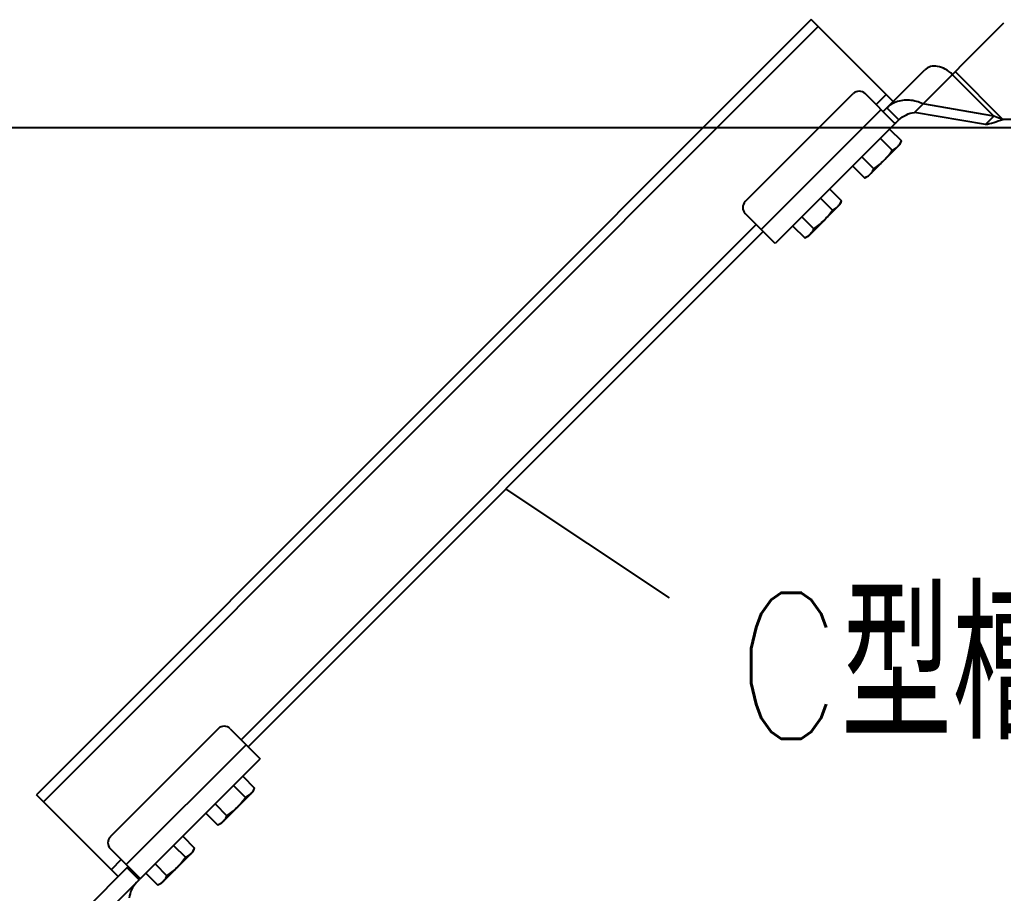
# Model space of a CAD drawing. Header units: inches. Extents: x -1293886 to -986005, y -15154 to 203628.
# Drawn here: x -1251488 to -1249803, y 85923 to 87419 of the extents above; entities that cross this region are included whole.
import ezdxf

# ---------------------------------------------------------------- set-up
doc = ezdxf.new("R2010")
doc.units = ezdxf.units.IN
doc.header["$LTSCALE"] = 100
doc.header["$MEASUREMENT"] = 0
doc.layers.add('W_DIM', color=4, linetype='Continuous')
doc.styles.get("Standard").update_dxf_attribs({"font": 'txt.shx', "bigfont": 'bzhz.shx'})
doc.dimstyles.get("Standard").update_dxf_attribs({"dimtxt": 0.18, "dimasz": 0.18, "dimexe": 0.18, "dimexo": 0.0625, "dimgap": 0.09, "dimtad": 0, "dimtih": 1, "dimtoh": 1, "dimdec": 4, "dimzin": 0, "dimdsep": 46, "dimtxsty": 'Standard', "dimcen": 0.09, "dimadec": 0, "dimazin": 0, "dimtfac": 1, "dimtdec": 4, "dimtofl": 0, "dimtmove": 0, "dimatfit": 3, "dimfxl": 0, "dimtolj": 1, "dimtzin": 0, "dimarcsym": 0})

# ---------------------------------------------------------------- blocks, each defined once
blk = doc.blocks.new('1111')
at = {"layer": 'W_DIM', "color": 7}
for p, q in [((-2289618.2, 1711920.1), (-2290945.4, 1710592.8)), ((-2289606.2, 1711908.1), (-2290933.5, 1710580.8)), ((-2289477.8, 1711779.7), (-2289618.2, 1711920.1)), ((-2289441.5, 1711761.3), (-2289288.3, 1711914.5)), ((-2289494.9, 1711762.6), (-2289423.3, 1711834.2)), ((-2289376.6, 1711826.2), (-2289305.3, 1711754.9)), ((-2289289.9, 1711749.2), (-2289371.7, 1711831.1)), ((-2289731.1, 1711608.6), (-2289546.3, 1711793.4)), ((-2289475.4, 1711743.1), (-2289525.7, 1711793.4)), ((-2289489.8, 1711791.7), (-2289506.9, 1711774.6)), ((-2289305.3, 1711754.9), (-2289427, 1711775.8)), ((-2289703.7, 1711560.7), (-2289498.4, 1711766)), ((-2289468.1, 1711748.4), (-2289488.6, 1711769)), ((-2289319.8, 1711740.4), (-2289441.5, 1711761.3)), ((-2289319.8, 1711740.4), (-2289305.3, 1711754.9)), ((-2289468.1, 1711748.4), (-2289679.8, 1711536.7)), ((-2289215.6, 1711749.2), (-2289289.9, 1711749.2)), ((-2292149.3, 1711735.6), (-2287396.4, 1711735.6)), ((-2289483.9, 1711732.6), (-2289463.5, 1711712.3)), ((-2289521, 1711651.7), (-2289466.2, 1711706.5)), ((-2289499.7, 1711716.8), (-2289479.3, 1711696.4)), ((-2289466.2, 1711706.5), (-2289463.5, 1711712.3)), ((-2289531.3, 1711685.2), (-2289510.9, 1711664.8)), ((-2289547.1, 1711669.4), (-2289526.7, 1711649)), ((-2289521, 1711651.7), (-2289526.7, 1711649)), ((-2289586.6, 1711629.9), (-2289566.2, 1711609.6)), ((-2289623.6, 1711549), (-2289568.9, 1711603.8)), ((-2289602.4, 1711614.1), (-2289582, 1711593.7)), ((-2289568.9, 1711603.8), (-2289566.2, 1711609.6)), ((-2289679.8, 1711536.7), (-2289731.1, 1711588)), ((-2289712.3, 1711569.2), (-2290594.6, 1710686.9)), ((-2289634, 1711582.5), (-2289613.6, 1711562.1)), ((-2289700.3, 1711557.2), (-2290582.6, 1710675)), ((-2289649.8, 1711566.7), (-2289629.4, 1711546.3)), ((-2289623.6, 1711549), (-2289629.4, 1711546.3)), ((-2290633.9, 1710705.8), (-2290818.8, 1710520.9)), ((-2290613.4, 1710705.8), (-2290562.1, 1710654.4)), ((-2290586, 1710678.4), (-2290791.4, 1710473)), ((-2290767.4, 1710449), (-2290562.1, 1710654.4)), ((-2290592.1, 1710624.4), (-2290571.7, 1710604.1)), ((-2290805.1, 1710452.5), (-2290945.4, 1710592.8)), ((-2290629.2, 1710543.5), (-2290574.4, 1710598.3)), ((-2290607.9, 1710608.6), (-2290587.5, 1710588.2)), ((-2290574.4, 1710598.3), (-2290571.7, 1710604.1)), ((-2290639.5, 1710577), (-2290619.1, 1710556.6)), ((-2290655.3, 1710561.2), (-2290634.9, 1710540.8)), ((-2290629.2, 1710543.5), (-2290634.9, 1710540.8)), ((-2290694.7, 1710521.7), (-2290674.4, 1710501.4)), ((-2290767.6, 1710449.2), (-2290818.8, 1710500.4)), ((-2290731.8, 1710440.8), (-2290677.1, 1710495.6)), ((-2290710.6, 1710505.9), (-2290690.2, 1710485.6)), ((-2290677.1, 1710495.6), (-2290674.4, 1710501.4)), ((-2290800, 1710481.6), (-2290817.1, 1710464.4)), ((-2290742.2, 1710474.3), (-2290721.8, 1710453.9)), ((-2290859.6, 1710397.9), (-2290788.6, 1710469)), ((-2290790, 1710467.6), (-2290769.4, 1710447)), ((-2290758, 1710458.5), (-2290737.6, 1710438.1)), ((-2290839.1, 1710377.4), (-2290768.1, 1710448.4)), ((-2290731.8, 1710440.8), (-2290737.6, 1710438.1))]:
    blk.add_line(p, q, dxfattribs=at)
for centre, start, end in [((-2289536, 1711783.1), 45, 135), ((-2289720.9, 1711598.3), 135, 225), ((-2290623.7, 1710695.5), 45, 135), ((-2290808.5, 1710510.6), 135, 225)]:
    blk.add_arc(centre, 14.5, start, end, dxfattribs=at)
for points, knots in [([(-2289376.6, 1711826.2), (-2289380.1, 1711829.8), (-2289387.9, 1711835.7), (-2289400.9, 1711840.6), (-2289413.6, 1711840.7), (-2289420.7, 1711836.8), (-2289423.3, 1711834.2)], [0, 0, 0, 0, 0.287971, 0.555344, 0.790532, 1, 1, 1, 1]), ([(-2289473.2, 1711778.9), (-2289474.7, 1711778.3), (-2289480.3, 1711775.8), (-2289485.4, 1711772.2), (-2289488.6, 1711769)], [0, 0, 0, 0, 0.252907, 1, 1, 1, 1]), ([(-2289427, 1711775.8), (-2289434.1, 1711779.3), (-2289449.6, 1711783.7), (-2289465.9, 1711781.7), (-2289473.2, 1711778.9)], [0, 0, 0, 0, 0.500769, 1, 1, 1, 1]), ([(-2289468.1, 1711748.4), (-2289464.4, 1711752.1), (-2289455.9, 1711757.9), (-2289446.2, 1711760.5), (-2289441.5, 1711761.3)], [0, 0, 0, 0, 0.522516, 1, 1, 1, 1]), ([(-2289289.9, 1711749.2), (-2289291.2, 1711749.7), (-2289296.4, 1711751.4), (-2289301.6, 1711753.2), (-2289305.3, 1711754.9)], [0, 0, 0, 0, 0.254643, 1, 1, 1, 1]), ([(-2289468.1, 1711748.4), (-2289469.6, 1711746.9), (-2289471.1, 1711745.1), (-2289474.7, 1711742.4), (-2289475.4, 1711743.1)], [0, 0, 0, 0, 0.693247, 1, 1, 1, 1]), ([(-2289319.8, 1711740.4), (-2289315, 1711741.3), (-2289305, 1711744.1), (-2289295.1, 1711747.5), (-2289289.9, 1711749.2)], [0, 0, 0, 0, 0.468219, 1, 1, 1, 1]), ([(-2289469.9, 1711702.8), (-2289469.2, 1711703.5), (-2289466.6, 1711706.3), (-2289464.7, 1711709.6), (-2289463.5, 1711712.3)], [0, 0, 0, 0, 0.246322, 1, 1, 1, 1]), ([(-2289479.3, 1711696.4), (-2289478.4, 1711696.9), (-2289475, 1711698.6), (-2289471.9, 1711700.8), (-2289469.9, 1711702.8)], [0, 0, 0, 0, 0.255699, 1, 1, 1, 1]), ([(-2289517.3, 1711655.4), (-2289516.6, 1711656), (-2289514.1, 1711658.9), (-2289512.1, 1711662.2), (-2289510.9, 1711664.8)], [0, 0, 0, 0, 0.246322, 1, 1, 1, 1]), ([(-2289526.7, 1711649), (-2289526.3, 1711649.2), (-2289524.4, 1711650.2), (-2289522.5, 1711651.2), (-2289521.2, 1711652.1)], [0, 0, 0, 0, 0.253346, 1, 1, 1, 1]), ([(-2289572.5, 1711600.1), (-2289571.9, 1711600.8), (-2289569.3, 1711603.6), (-2289567.4, 1711607), (-2289566.2, 1711609.6)], [0, 0, 0, 0, 0.246322, 1, 1, 1, 1]), ([(-2289582, 1711593.7), (-2289581.1, 1711594.2), (-2289577.7, 1711595.9), (-2289574.6, 1711598.1), (-2289572.5, 1711600.1)], [0, 0, 0, 0, 0.255699, 1, 1, 1, 1]), ([(-2289620, 1711552.7), (-2289619.3, 1711553.3), (-2289616.8, 1711556.2), (-2289614.8, 1711559.5), (-2289613.6, 1711562.1)], [0, 0, 0, 0, 0.246322, 1, 1, 1, 1]), ([(-2289629.4, 1711546.3), (-2289628.9, 1711546.5), (-2289627, 1711547.5), (-2289625.2, 1711548.5), (-2289623.9, 1711549.4)], [0, 0, 0, 0, 0.253346, 1, 1, 1, 1]), ([(-2290587.5, 1710588.2), (-2290586.6, 1710588.7), (-2290583.2, 1710590.4), (-2290580.1, 1710592.6), (-2290578.1, 1710594.6)], [0, 0, 0, 0, 0.255699, 1, 1, 1, 1]), ([(-2290578.1, 1710594.6), (-2290577.4, 1710595.3), (-2290574.8, 1710598.1), (-2290572.9, 1710601.5), (-2290571.7, 1710604.1)], [0, 0, 0, 0, 0.246322, 1, 1, 1, 1]), ([(-2290634.9, 1710540.8), (-2290634.4, 1710541), (-2290632.5, 1710542), (-2290630.7, 1710543), (-2290629.4, 1710543.9)], [0, 0, 0, 0, 0.253346, 1, 1, 1, 1]), ([(-2290625.5, 1710547.2), (-2290624.8, 1710547.8), (-2290622.3, 1710550.7), (-2290620.3, 1710554), (-2290619.1, 1710556.6)], [0, 0, 0, 0, 0.246322, 1, 1, 1, 1]), ([(-2290690.2, 1710485.6), (-2290689.3, 1710486), (-2290685.9, 1710487.7), (-2290682.7, 1710489.9), (-2290680.7, 1710491.9)], [0, 0, 0, 0, 0.255699, 1, 1, 1, 1]), ([(-2290680.7, 1710491.9), (-2290680.1, 1710492.6), (-2290677.5, 1710495.4), (-2290675.6, 1710498.8), (-2290674.4, 1710501.4)], [0, 0, 0, 0, 0.246322, 1, 1, 1, 1]), ([(-2290773.8, 1710442.7), (-2290777.5, 1710439), (-2290783.2, 1710430.6), (-2290785.9, 1710420.8), (-2290786.6, 1710416.1)], [0, 0, 0, 0, 0.522516, 1, 1, 1, 1]), ([(-2290767.6, 1710449.2), (-2290767.6, 1710449.2), (-2290767.5, 1710448.8), (-2290767.9, 1710448.6), (-2290768.1, 1710448.4)], [0, 0, 0, 0, 0.126775, 1, 1, 1, 1]), ([(-2290737.6, 1710438.1), (-2290737.1, 1710438.4), (-2290735.2, 1710439.3), (-2290733.4, 1710440.3), (-2290732.1, 1710441.2)], [0, 0, 0, 0, 0.253346, 1, 1, 1, 1]), ([(-2290728.2, 1710444.5), (-2290727.5, 1710445.2), (-2290725, 1710448), (-2290723, 1710451.3), (-2290721.8, 1710453.9)], [0, 0, 0, 0, 0.246322, 1, 1, 1, 1])]:
    blk.add_open_spline(points, degree=3, knots=knots, dxfattribs=at)
for points in [[(-2289493.6, 1711679.1), (-2289488.3, 1711684.4), (-2289483.6, 1711690.3), (-2289479.3, 1711696.4)], [(-2289510.9, 1711664.8), (-2289504.8, 1711669.1), (-2289498.9, 1711673.8), (-2289493.6, 1711679.1)], [(-2289521.2, 1711652.1), (-2289519.8, 1711653.1), (-2289518.5, 1711654.2), (-2289517.3, 1711655.4)], [(-2289596.3, 1711576.4), (-2289591, 1711581.7), (-2289586.3, 1711587.6), (-2289582, 1711593.7)], [(-2289613.6, 1711562.1), (-2289607.5, 1711566.4), (-2289601.6, 1711571.1), (-2289596.3, 1711576.4)], [(-2289623.9, 1711549.4), (-2289622.5, 1711550.4), (-2289621.2, 1711551.5), (-2289620, 1711552.7)], [(-2290601.8, 1710570.9), (-2290596.5, 1710576.2), (-2290591.8, 1710582.1), (-2290587.5, 1710588.2)], [(-2290619.1, 1710556.6), (-2290613, 1710560.9), (-2290607.1, 1710565.6), (-2290601.8, 1710570.9)], [(-2290629.4, 1710543.9), (-2290628, 1710544.9), (-2290626.7, 1710546), (-2290625.5, 1710547.2)], [(-2290704.5, 1710468.2), (-2290699.2, 1710473.5), (-2290694.5, 1710479.4), (-2290690.2, 1710485.6)], [(-2290721.8, 1710453.9), (-2290715.7, 1710458.2), (-2290709.8, 1710462.9), (-2290704.5, 1710468.2)], [(-2290732.1, 1710441.2), (-2290730.7, 1710442.2), (-2290729.4, 1710443.3), (-2290728.2, 1710444.5)]]:
    blk.add_open_spline(points, degree=3, dxfattribs=at)
at = {"layer": 'W_DIM', "color": 7, "width": 0.8}
blk.add_text('C型槽钢', height=250, dxfattribs=at).set_placement((-2289746.8, 1710688.5))
at = {"layer": 'W_DIM', "color": 7}
blk.add_leader([(-2290141.5, 1711116.1), (-2289861.8, 1710929.7)], dimstyle='Standard', override={"dimgap": 20, "dimtad": 0}, dxfattribs=at)

msp = doc.modelspace()

# ---------------------------------------------------------------- block references
at = {"layer": 'W_DIM'}
msp.add_blockref('1111', (1039485.7, -1624500.7), dxfattribs=at)

doc.saveas('drawing.dxf')
